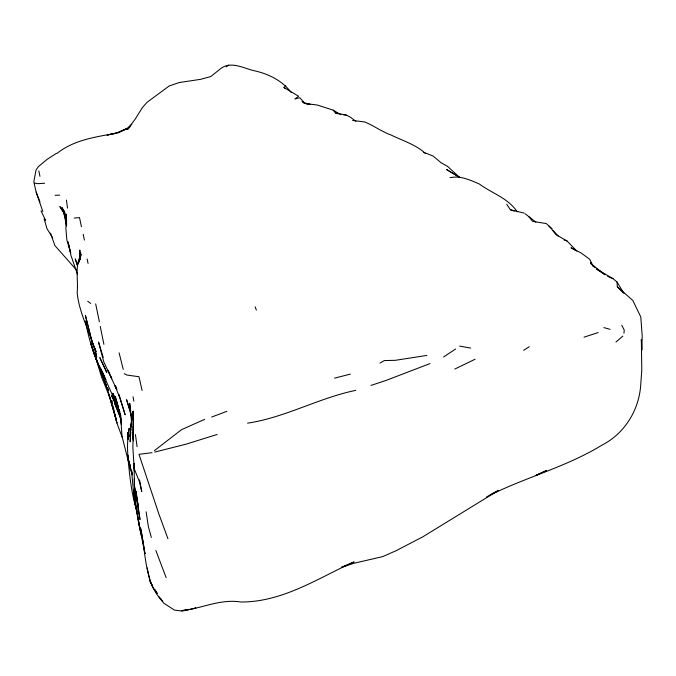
<?xml version="1.0" encoding="UTF-8"?>
<svg xmlns="http://www.w3.org/2000/svg" width="676" height="676" viewBox="0 0 676 676"><rect width="100%" height="100%" fill="white"/><g stroke="black" fill="none" stroke-linecap="round" stroke-linejoin="round"><path stroke-width="1.01" d="M79.616 259.423L79.844 250.044L79.32 262.051M79.346 261.511L80.512 252.325L81.044 254.683C74.402 266.403 78.517 279.864 77.148 292.421C79.236 315.109 91.894 335.026 96.736 357.156L94.834 348.098M130.806 432.336L130.147 441.791L130.781 426.953L132.581 411.676L131.541 421.832L129.657 403.234L130.772 411.118M131.178 427.088L131.474 422.88M623.982 333.192L624.218 329.998L621.776 325.249M128.305 436.983L129.217 428.136C126.86 441.8 126.725 455.861 130.4 469.296L129.995 464.15M130.831 428.778L129.944 436.848L130.798 428.837M131.034 426.793L131.44 422.821L131.009 426.835M79.692 260.159L80.512 252.325M79.996 259.626L81.044 254.683M77.334 265.398L80.182 257.522L77.816 264.003M130.172 126.716L127.375 129.598L135.175 119.145L142.568 107.34L147.106 102.253L169.262 85.92L179.326 82.514L200.544 79.346L210.751 76.557L221.018 68.352C230.947 61.178 242.726 67.744 252.959 70.456C267.502 73.422 282.112 80.317 291.094 92.409M285.5 88.7L283.988 87.474L285.821 85.886M131.837 124.333L127.096 128.406L117.658 132.961L127.198 128.524L117.362 132.614L107.112 135.082L116.703 133.155C96.026 136.873 74.199 139.78 57.19 153.266M615.929 342.048L622.883 336.099M154.356 450.664L181.599 429.64L204.642 419.348M226.223 66.848L228.708 65.04M443.566 356.996L455.616 348.977M56.505 153.3L47.227 159.299L38.388 166.617L36.056 169.972L33.8 181.768L36.149 192.094L42.791 211.504M523.621 350.32L529.3 346.729M379.988 363.063L384.323 360.57L395.333 360.316L426.801 355.432M490.1 494.857L498.136 490.599L422.762 536.854L396.229 550.644L382.667 556.627L353.878 563.277L341.836 567.223M475.042 359.252L454.796 369.054M486.686 496.843C523.815 477.721 565.119 467.488 600.888 445.78L601.403 445.433C624.658 433.831 639.335 409.808 640.772 384.179L641.794 369.848L641.347 339.47L641.837 350.067L642.2 335.955L640.797 317.002L632.837 300.499L617.323 286.734L617.044 282.019L612.997 278.622L596.621 269.141L604.243 274.304M341.726 567.088L354.097 561.917L340.586 568.229C309.185 583.861 276.881 602.299 240.749 601.986L240.495 601.978C219.996 598.725 201.456 608.679 181.582 610.665L188.748 609.363M429.995 363.587L386.14 380.402L370.972 385.43M211.689 417.041L226.798 411.338M217.131 434.465L186.103 444.166L154.77 452.075M584.013 337.172L598.125 332.584M355.703 390.365C318.633 398.02 285.027 417.565 247.551 423.159M334.569 378.137L350.379 374.115M193.868 608.434L195.922 608.062L182.266 611.053L174.476 610.107L163.702 603.119L158.657 596.24M151.982 452.667L138.986 454.331L158.775 513.709L167.952 538.747M44.616 183.238L37.957 183.678L34.679 183.086M74.183 218.078L79.489 217.596L81.466 226.747M55.162 195.339L59.708 195.111M450.022 177.687C460.5 175.414 470.006 180.027 479.36 184.024C492.052 193.395 508.048 198.026 517.216 211.808M343.526 114.886L346.163 115.004L349.948 116.906L355.863 121.266M352.635 120.421L364.863 122.001C373.87 125.736 382.008 131.795 391.218 135.09C402.71 140.752 415.537 144.419 425.136 153.275M459.663 346.112L470.665 348.072M309.202 104.425L305.324 103.513L317.221 105.017L333.15 110.129L335.516 112.976L346.163 115.004M506.704 204.228L510.405 209.754L524.094 213.101M310.343 104.391L303.727 102.549L302.113 101.425L304.183 103.31M603.896 327.606L610.065 329.339M335.516 112.976L338.203 113.864M564.054 239.988L567.046 240.986L576.805 251.075L570.975 247.796L581.005 252.9L589.7 259.271L593.097 266.361M510.405 209.754L514.157 211.14M423.59 152.311L433.003 155.987L441.065 162.739L447.571 166.381L459.756 177.577L446.506 169.473L459.807 177.374M607.673 276.399L612.997 278.622M124.215 373.642L126.902 375.053L139.002 376.726L142.078 390.517M567.046 240.986L555.942 234.64L552.182 229.857M333.15 110.129L340.89 114.759M283.988 87.474L298.615 96.262L294.846 99.026L299.772 97.766L304.361 102.837M87.728 301.226L90.711 303.448M605.172 274.769L591.441 264.105L594.973 267.713M525.058 213.701L535.84 222.083M552.174 228.834L546.216 223.536L532.688 221.398L528.776 216.65M617.323 286.734L623.221 292.716M548.92 226.122L551.777 229.147M553.205 230.66L558.199 235.958M76.202 269.665L54.9 245.591L50.523 233.169M595.193 267.713L590.444 262.651L591.508 264.46M65.276 217.148L61.989 207.777L63.079 209.357L65.107 216.109M160.542 598.294L162.755 601.64C143.878 582.239 146.244 552.85 140.557 528.091L143.042 541.865M64.82 214.351L59.894 206.526L64.761 214.3M52.559 237.673L46.99 228.708L44.151 218.838L45.512 220.249L41.008 210.794M617.044 282.019L623.956 293.469M147.182 567.908L150.123 581.647L152.691 585.898M154.745 589.303L157.314 593.562L152.835 587.52L150.123 581.647M103.665 374.673L100.707 368.707L104.239 376.084M109.833 374.022L107.923 370.406L111.76 378.864L110.737 376.042M106.005 379.777L102.093 371.961L119.906 411.836M116.441 405.363L111.548 395.57L118.376 409.732L116.889 406.251M61.989 207.777L64.685 213.21M105.397 382.16L105.625 382.633M96.474 358.66L95.654 356.886L96.474 358.787M116.737 401.764L112.816 393.187L118.461 407.594M104.586 380.326L100.901 372.053L104.628 380.436M103.234 357.41L98.502 341.988L103.774 361.821L116.787 389.68L115.106 386.004L119.939 398.248L125.144 414.777L118.959 394.302M120.514 417.514L114.548 403.116L121.41 420.235M122.077 437.042L116.897 422.965L107.509 389.325L91.268 345.115L96.178 359.438L100.766 370.44C94.048 354.858 88.395 338.659 85.759 321.844L86.52 324.767L85.337 320.914M96.178 359.438L99.38 367.33L95.105 356.32M115.613 385.903L116.728 388.7M101.932 374.394L106.538 385.954L102.253 375.155L99.49 365.843M107.543 387.492L108.692 390.398M36.149 192.094L39.994 201.921M255.105 306.803L256.381 310.09M166.127 577.642L155.86 550.492M77.571 274.617L70.938 255.342L68.065 241.915L70.718 253.027L66.882 240.031L65.876 228.437L66.502 214.241L66.586 225.091M114.835 399.017L120.734 416.078M117.075 405.583L120.751 416.137L116.331 401.823M77.292 264.857L75.273 258.857L77.402 265.558M119.306 413.839L120.489 417.447M130.772 412.613L126.589 399.668L131.609 417.033M95.865 357.097L97.116 361.128M118.537 407.543L115.224 396.474L119.551 412.58L121.376 424.503M95.907 358.136L101.493 376.895L110.027 397.826L108.785 394.607L115.917 418.317M151.339 537.403L148.348 526.579L146.134 511.783M119.086 352.804L123.252 369.409M137.532 513.16C131.262 494.384 129.581 474.738 127.705 455.185L128.753 462.95L122.035 436.417L120.624 416.568L121.325 422.525M115.942 418.351L113.323 408.532L116.897 422.965L116.255 419.948M112.503 403.944L111.616 400.217L111.929 401.924M113.019 405.938L113.788 408.921M132.158 474.882L128.702 460.88L131.93 473.986M136.104 507.186L134.659 501.22L137.65 514.411M135.546 500.367L133.704 489.601L138.504 522.125L144.994 553.568M63.079 209.357L66.594 226.071M138.622 522.742L141.622 536.212M87.111 258.993L88.074 263.412M95.662 303.87L99.372 321.776M38.811 170.944L39.952 176.318M100.259 326.474L103.901 344.346M83.19 234.268L84.39 240.098M127.764 456.114L130.4 469.296M131.102 414.38L131.44 416.146M139.493 479.884L141.74 491.57L139.755 482.588L134.203 468.637L132.868 447.622L133.366 426.226L133.518 429.235M132.073 473.217L131.541 470.386L134.093 498.313L139.188 525.125M140.414 530.609L137.735 515.771M133.045 396.753L133.856 401.189M143.211 542.845L144.385 549.723M144.715 551.684L145.053 553.644M66.417 200.071L67.532 208.056M131.195 414.075L131.474 416.044M135.437 434.583L137.084 446.709M65.952 222.1L64.414 210.895L66.206 224.094M136.468 506.417L136.89 509.535M137.177 511.614L137.6 514.732M133.476 440.76L133.062 436.713L133.459 440.693M128.102 438.69L127.57 432.463L128.102 439.577M134.178 470.707L134.11 463.575L134.406 485.892L140 519.591L135.952 491.097L138.048 505.352L134.406 485.892L134.304 478.802M133.265 411.236L133.18 436.223L133.265 411.236M538.366 474.265L535.629 475.549L546.614 470.479L538.366 474.265M105.329 369.155L99.811 357.621L106.791 372.544L105.329 369.155M96.026 351.537L92.35 343.07L85.362 315.303L91.513 339.825L96.026 351.537M94.403 354.663L90.652 342.377L94.403 354.663"/></g></svg>
